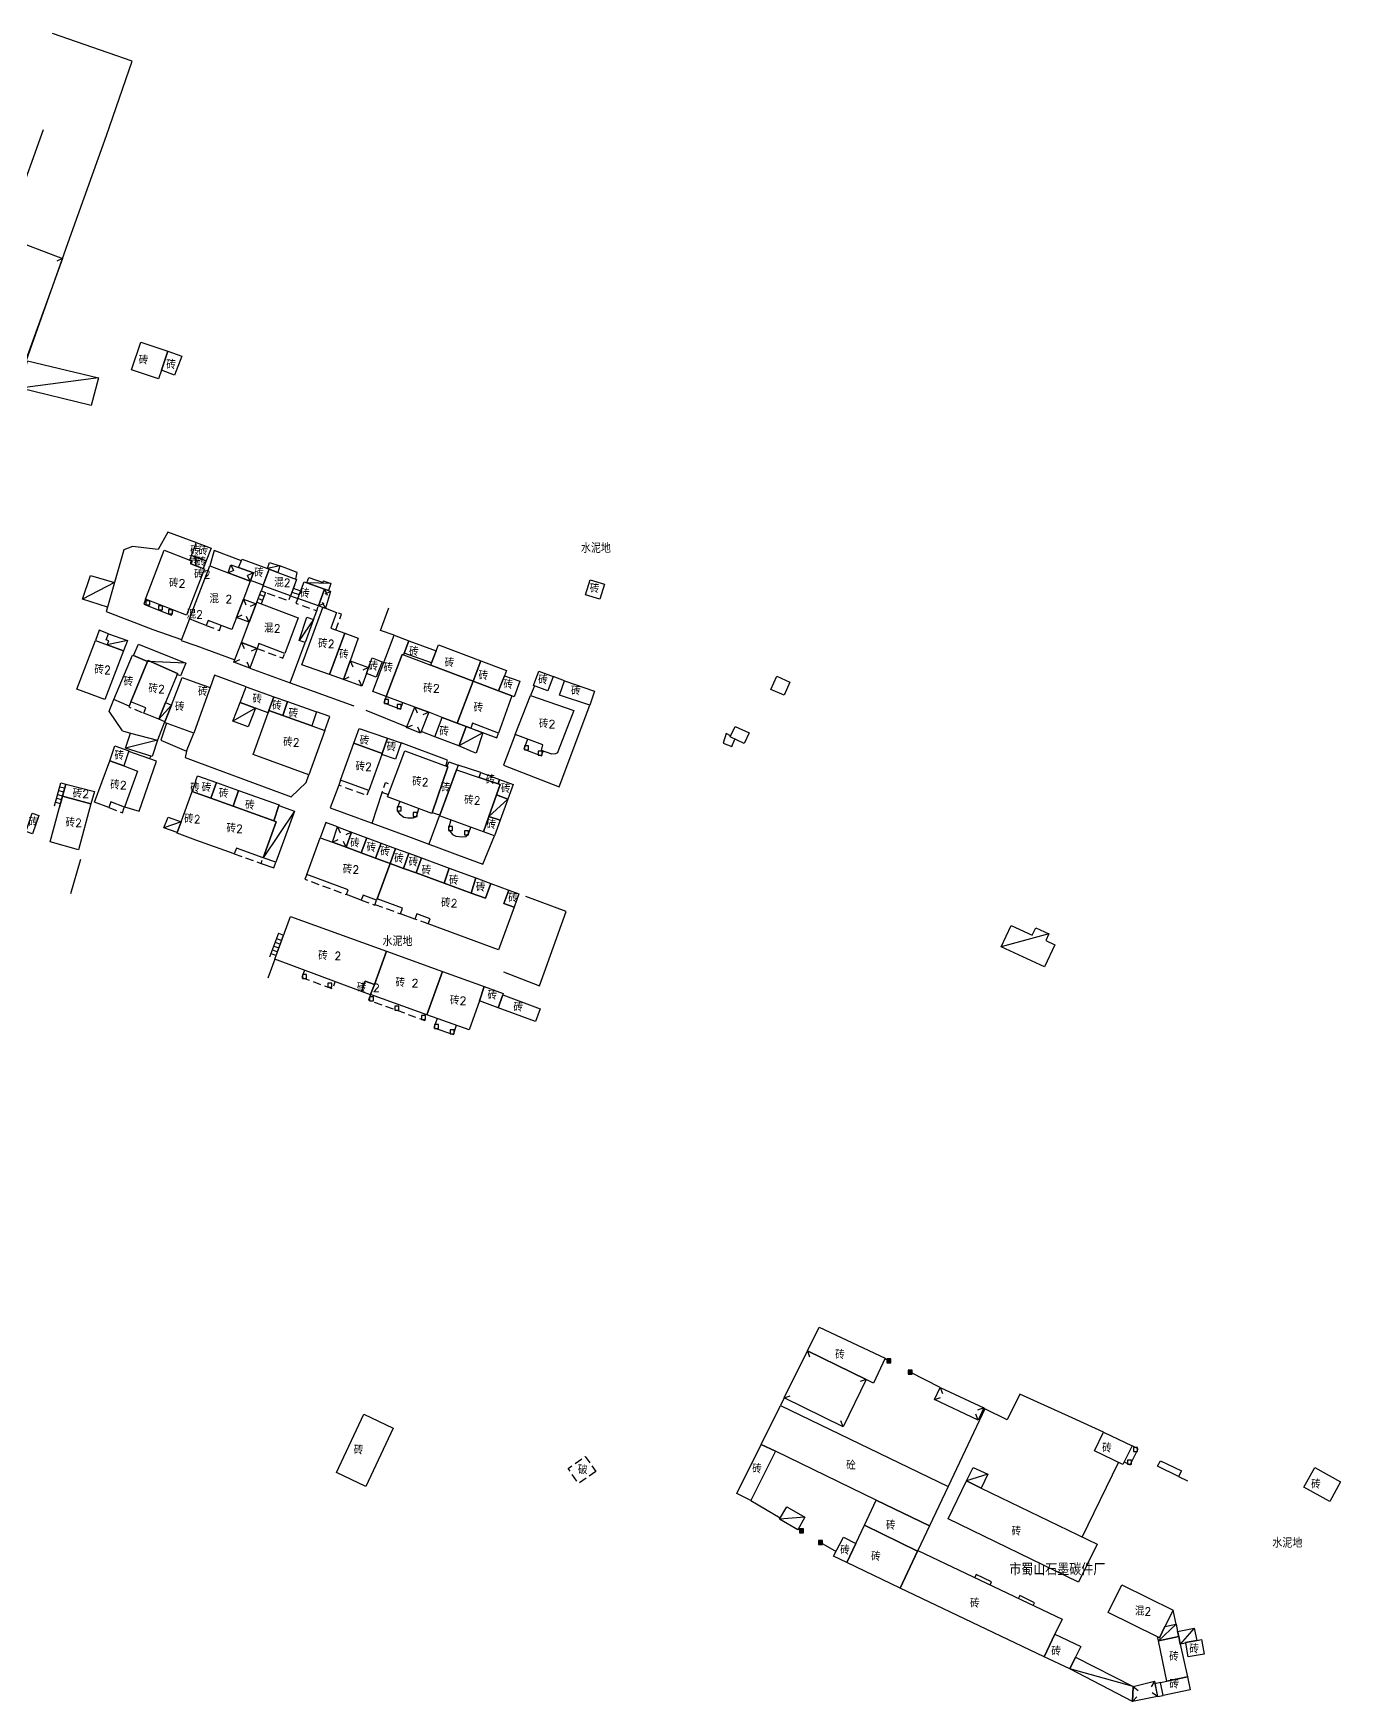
# Model space of a CAD drawing. Header units: millimetres. Extents: x 198 to 1143, y 0 to 936.
# Drawn here: x 668.9 to 995.6, y 467.3 to 884.2 of the extents above; entities that cross this region are included whole.
import ezdxf

# ---------------------------------------------------------------- set-up
doc = ezdxf.new("R2010")
doc.units = ezdxf.units.MM
doc.linetypes.add('X5', pattern=[3, 2, -1])
doc.layers.add('OldHouse', color=17, linetype='Continuous')
doc.layers.add('Text', color=252, linetype='Continuous')
doc.styles.add('HZ', font='rs.shx', dxfattribs={"width": 0.8, "bigfont": 'hztxt.shx'})
doc.linetypes.add('443', pattern='A,9.4,[169,AAA.SHX,S=1,R=0,X=0,Y=0.15],0.6', length=10)

# ---------------------------------------------------------------- blocks, each defined once
blk = doc.blocks.new('gc291')
blk.add_lwpolyline([(-0.5, -0.5), (0.5, -0.5), (0.5, 0.5), (-0.5, 0.5), (-0.5, -0.5)])
blk = doc.blocks.new('*U1')
at = {"linetype": 'Continuous'}
for points in [[(0, 0), (0.5, 0.5), (-0.5, 0.5)], [(0, 0), (-0.5, 0.5), (-0.5, -0.5)], [(0, 0), (-0.5, -0.5), (0.5, -0.5)], [(0, 0), (0.5, -0.5), (0.5, 0.5)]]:
    blk.add_solid(points, dxfattribs=at)
blk = doc.blocks.new('gc002')
blk.add_lwpolyline([(-0.5, -0.5), (0.5, -0.5), (0.5, 0.5), (-0.5, 0.5), (-0.5, -0.5)])
at = {"linetype": 'Continuous'}
blk.add_blockref('*U1', (0, 0), dxfattribs=at)

msp = doc.modelspace()

# ---------------------------------------------------------------- linework, layer by layer
at = {"layer": 'OldHouse', "linetype": '443', "flags": 128}
for points in [[(544.9, 841.02), (559.97, 835.19), (581.87, 826.62), (612.15, 814.62), (664.08, 794.42), (667.18, 802.54), (677.96, 833.12), (687.11, 858.67), (693.6, 877.26), (673.69, 884.22)], [(671.3, 860.08), (664.4, 840.81)], [(709.47, 757), (702.52, 759.53), (700.04, 755.22), (693.66, 755.99), (691.46, 755.16), (689.14, 747.01)], [(709.6, 756.97), (709.47, 757)], [(709.6, 756.97), (709.47, 757)], [(720.87, 752.41), (714.1, 754.98), (712.94, 751.13)], [(734.47, 747.81), (734.84, 749.45), (730.5, 751.11)], [(687.37, 740.82), (687.06, 739.72)], [(687.06, 739.72), (698.7, 735.21)], [(738.89, 737.73), (739.69, 739.91)], [(759.08, 733.78), (755.67, 734.98), (757.7, 740.65)], [(687.63, 734.15), (685.32, 735.03), (684.4, 732.48)], [(698.7, 735.21), (705.89, 732.71)], [(707.9, 737.85), (705.8, 732.5), (709.47, 731.2)], [(709.47, 731.2), (719.24, 727.66)], [(709.47, 731.2), (719.24, 727.66)], [(733.1, 721.88), (736.79, 731.97)], [(722.95, 725.57), (733.1, 721.88)], [(722.06, 720.88), (714.18, 723.8), (713.07, 720.7)], [(733.1, 721.88), (748.95, 716.16)], [(801.61, 722.36), (798.8, 723.46)], [(691.16, 709.89), (687.78, 714.79), (688.97, 717.72)], [(794.12, 721.18), (793.15, 718.69)], [(741.72, 709.99), (742.98, 713.48), (739.68, 714.65)], [(751.94, 715.04), (762.24, 710.89)], [(789.33, 708.95), (786.35, 701.32), (800.28, 695.87), (807.94, 716.31)], [(691.16, 709.89), (693.18, 709.34)], [(699.96, 707.65), (701.66, 711.98)], [(702.17, 711.79), (700.71, 707.58), (707.16, 704.79)], [(707.16, 704.79), (708.96, 709.34)], [(769.18, 708.41), (765.81, 709.74)], [(843.14, 708.62), (842.01, 709.19), (841.3, 706.79), (843.44, 706.01), (844.18, 707.83)], [(691.65, 690.9), (695.33, 689.84), (699.68, 702.31), (692.7, 704.74)], [(707.16, 704.79), (706.85, 703.23), (709.47, 702.24)], [(771.95, 701.09), (772.36, 702.54), (760.82, 706.88)], [(697.93, 702.92), (698.24, 703.56)], [(709.47, 702.24), (733.31, 693.36), (737.03, 696.98), (737.73, 698.92)], [(709.47, 702.24), (733.31, 693.36), (737.03, 696.98), (737.73, 698.92)], [(780.74, 699.46), (775.06, 701.29)], [(745.19, 696.35), (743.06, 690.63), (757.65, 685.35)], [(753.56, 686.83), (756.03, 694.49)], [(767.79, 681.67), (770.4, 688.67)], [(744.88, 685.88), (741.96, 686.96), (740.56, 683.17)], [(757.65, 685.35), (762.6, 683.49), (774.87, 678.94), (781.23, 676.53), (784.13, 683.66)], [(678.27, 669.26), (680.67, 677.56), (680.75, 677.83)], [(786.4, 649.7), (795.41, 646.13), (802.09, 664.76), (791.97, 668.52)], [(729.23, 652.81), (727.51, 648.11)], [(882.71, 552.47), (881.74, 552.95)], [(895.53, 545.76), (888.06, 549.61)], [(856.54, 543.15), (855.63, 541.3)], [(936.36, 534.59), (928.52, 538.18), (915.47, 544.08), (912.29, 537.7), (906.73, 540.43), (897.55, 521.01)], [(931, 508.39), (940.12, 527.04)], [(955.07, 523.54), (957.33, 522.4)], [(848.24, 517.52), (855.57, 513.2)], [(860.04, 510.41), (860.91, 509.97)], [(865.58, 507), (869.51, 504.79)], [(954.49, 486.6), (953.75, 490.11)]]:
    msp.add_lwpolyline(points, dxfattribs=at)
at = {"layer": 'OldHouse', "linetype": 'Continuous', "flags": 128}
for points in [[(562.77, 855.94), (656.59, 819.36), (661.75, 833.47), (676.17, 827.96), (664.19, 794.81), (556.03, 836.95), (562.77, 855.94)], [(676.17, 827.96), (674.72, 827.29)], [(720.16, 750.7), (723.86, 749.37), (723.14, 747.49), (723.06, 747.27), (717.53, 749.38), (718.25, 751.38), (720.16, 750.7)], [(718.25, 751.38), (718.93, 749.94)], [(717.53, 749.38), (718.98, 750.04)], [(723.06, 747.27), (722.4, 748.73)], [(723.86, 749.37), (722.41, 748.71)], [(724.54, 741.61), (722.8, 737.02), (719.61, 738.24), (721.36, 742.83), (724.54, 741.61)], [(721.36, 742.83), (722.02, 741.36)], [(724.73, 742.09), (725.79, 744.88)], [(725.08, 743.01), (726.2, 742.59)], [(725.43, 743.95), (726.56, 743.53)], [(725.79, 744.88), (726.92, 744.48)], [(726.92, 744.48), (725.85, 741.66)], [(734.12, 746.25), (733.16, 743.66)], [(733.16, 743.66), (734.94, 743.01)], [(733.51, 744.59), (735.31, 743.94)], [(733.85, 745.53), (735.67, 744.87)], [(734.94, 743.01), (735.95, 745.58)], [(742.62, 744.94), (743.17, 744.74), (741.86, 740.52), (741.23, 740.75), (740.14, 741.14), (741.65, 745.29), (742.62, 744.94)], [(741.65, 745.29), (742.33, 743.84)], [(743.17, 744.74), (741.74, 744.03)], [(719.61, 738.24), (721.07, 738.89)], [(722.8, 737.02), (722.14, 738.48)], [(724.54, 741.61), (723.08, 740.95)], [(740.14, 741.14), (741.59, 741.82)], [(741.86, 740.52), (741.15, 741.95)], [(724.77, 730.49), (722.95, 725.57), (719, 727.03), (720.88, 731.97), (724.77, 730.49)], [(720.88, 731.97), (721.53, 730.51)], [(724.77, 730.49), (723.31, 729.83)], [(719, 727.03), (720.46, 727.69)], [(722.95, 725.57), (722.28, 727.03)], [(752.68, 725.74), (752.12, 724.21), (750.98, 721.09), (746.38, 722.71), (748.04, 727.38), (752.68, 725.74)], [(748.04, 727.38), (748.73, 725.93)], [(752.68, 725.74), (751.23, 725.06)], [(746.38, 722.71), (747.82, 723.4)], [(750.98, 721.09), (750.3, 722.53)], [(767.68, 714.52), (765.64, 709.32), (762.16, 710.69), (764.18, 715.83), (767.68, 714.52)], [(764.18, 715.83), (764.83, 714.37)], [(767.68, 714.52), (766.22, 713.87)], [(762.16, 710.69), (763.63, 711.33)], [(765.64, 709.32), (765, 710.79)], [(674.13, 691.17), (675.7, 696.91)], [(676.96, 696.59), (675.4, 690.83)], [(675.7, 696.91), (676.96, 696.59)], [(674.65, 693.05), (675.91, 692.71)], [(674.91, 694.02), (676.17, 693.68)], [(675.17, 694.98), (676.44, 694.65)], [(675.43, 695.94), (676.7, 695.62)], [(674.38, 692.09), (675.65, 691.75)], [(748.4, 684.58), (747.04, 680.79), (743.61, 682.05), (744.88, 685.88), (748.4, 684.58)], [(744.88, 685.88), (745.57, 684.44)], [(748.4, 684.58), (746.95, 683.91)], [(743.61, 682.05), (745.05, 682.75)], [(747.04, 680.79), (746.36, 682.24)], [(730.13, 659.32), (727.93, 653.29)], [(729.23, 652.81), (731.43, 658.85)], [(730.13, 659.32), (731.43, 658.85)], [(728.62, 655.17), (729.92, 654.69)], [(728.96, 656.11), (730.26, 655.63)], [(729.3, 657.05), (730.6, 656.57)], [(729.65, 657.99), (730.95, 657.51)], [(728.28, 654.23), (729.57, 653.75)], [(877.02, 547.75), (871.26, 535.95), (856.54, 543.15), (862.35, 554.92), (877.02, 547.75)], [(862.35, 554.92), (862.86, 553.4)], [(877.02, 547.75), (875.51, 547.23)], [(856.54, 543.15), (858.05, 543.66)], [(906.41, 540.66), (904.99, 537.63), (894.11, 542.73), (895.53, 545.76), (906.41, 540.66)], [(894.11, 542.73), (895.61, 543.27)], [(895.53, 545.76), (896.08, 544.26)], [(904.99, 537.63), (904.44, 539.13)], [(906.41, 540.66), (904.9, 540.12)], [(871.26, 535.95), (870.74, 537.47)], [(950.59, 527.47), (955.87, 524.96), (955.07, 523.54), (949.86, 526.12), (950.59, 527.47)], [(943.63, 467.25), (943.78, 471.06), (949.11, 472.33), (949.88, 468.53), (943.63, 467.25)], [(949.11, 472.33), (948.25, 470.98)], [(943.63, 467.25), (944.67, 468.47)], [(943.78, 471.06), (945.02, 470.05)], [(949.88, 468.53), (948.55, 469.42)]]:
    msp.add_lwpolyline(points, dxfattribs=at)
for points in [[(702.52, 804.78), (700.9, 800.05), (700.16, 797.89), (693.4, 800.16), (695.76, 807.05)], [(700.9, 800.05), (702.52, 804.78), (705.99, 803.51), (704.13, 798.8)], [(685.13, 798.14), (683.33, 791.21), (665.57, 795.54), (667.37, 802.39)], [(708, 752.57), (708.54, 752.36), (708.26, 751.64), (709.47, 751.17), (711.35, 750.45), (711.61, 750.35), (709.47, 744.81), (707.16, 738.82), (696.87, 742.79), (701.59, 755.03)], [(712.07, 752.35), (709.47, 753.32), (708.43, 753.71), (709.47, 756.63), (709.6, 756.97), (713.28, 755.56)], [(717.53, 749.38), (723.06, 747.27), (721.36, 742.83), (719.61, 738.24), (718.47, 735.24), (712.57, 737.49), (712.1, 736.24), (709.47, 737.25), (707.86, 737.86), (709.47, 742.07), (712.94, 751.13)], [(709.47, 753.32), (709.47, 751.17), (708.26, 751.64), (708.54, 752.36), (708, 752.57), (708.43, 753.71)], [(712.07, 752.35), (711.35, 750.45), (709.47, 751.17), (709.47, 753.32)], [(727.4, 750.44), (727.84, 750.28), (726.34, 746.33), (723.14, 747.49), (723.86, 749.37), (720.16, 750.7), (721.04, 752.81)], [(729.94, 749.5), (727.84, 750.28), (727.4, 750.44), (727.93, 751.99), (730.5, 751.11)], [(689.14, 747.01), (687.37, 740.82), (681.18, 742.81), (683.18, 748.71)], [(729.94, 749.5), (734.68, 747.74), (733.16, 743.66), (726.27, 746.14), (726.34, 746.33), (727.84, 750.28)], [(737.25, 746.91), (741.65, 745.29), (740.14, 741.14), (734.94, 743.01), (736.58, 747.15)], [(742.62, 744.94), (741.65, 745.29), (737.25, 746.91), (737.74, 748.25), (741.29, 746.97), (741.43, 747.37), (743.26, 746.71)], [(811.66, 746.53), (810.5, 742.77), (806.91, 743.89), (808.07, 747.64)], [(724.77, 730.49), (720.88, 731.97), (722.8, 737.02), (724.54, 741.61), (724.73, 742.09), (735.09, 738.16), (731.7, 729.24), (725.22, 731.71)], [(738.89, 737.73), (736.79, 731.97), (735.27, 732.49), (737.26, 738.31)], [(741.86, 740.52), (744.68, 739.51), (743.22, 735.55), (746.69, 734.28), (742.91, 723.94), (735.98, 726.39), (741.23, 740.75)], [(691.37, 729.86), (687.31, 731.39), (687.7, 732.36), (687.08, 732.65), (687.63, 734.15), (692.42, 732.48)], [(748.04, 727.38), (746.38, 722.71), (742.91, 723.94), (746.69, 734.28), (750.06, 733.05)], [(687.31, 731.39), (691.37, 729.86), (686.74, 717.72), (679.76, 720.33), (684.4, 732.48)], [(704.82, 723.99), (704.93, 724.26), (697.53, 727.45), (697.44, 727.24), (693.92, 728.73), (695.11, 731.56), (706.99, 726.82), (705.64, 723.63)], [(762.75, 732.41), (761.56, 729.29), (761.4, 728.86), (761.03, 729), (757.08, 718.5), (753.76, 719.74), (759.08, 733.78)], [(769.54, 729.88), (768.42, 726.89), (761.56, 729.29), (762.75, 732.41)], [(780.69, 727.39), (778.77, 722.28), (768.19, 726.29), (768.42, 726.89), (769.54, 729.88), (770.1, 731.36)], [(693.92, 728.73), (697.44, 727.24), (693.25, 717.18), (692.79, 716.08), (688.97, 717.72), (693.67, 728.84)], [(704.82, 723.99), (701.93, 716.94), (700.22, 712.77), (696.47, 714.33), (697.01, 715.62), (693.25, 717.18), (697.44, 727.24), (697.53, 727.45), (704.93, 724.26)], [(752.12, 724.21), (752.68, 725.74), (753.55, 728.13), (756.07, 727.18), (754.58, 723.27)], [(761.4, 728.86), (768.19, 726.29), (778.77, 722.28), (774.84, 711.83), (771.06, 713.25), (767.68, 714.52), (764.18, 715.83), (757.08, 718.5), (761.03, 729)], [(786.6, 723.64), (785.11, 719.88), (778.77, 722.28), (780.69, 727.39), (787.13, 724.97)], [(701.73, 712.15), (703.38, 716.35), (706.08, 723.23), (709.47, 722), (713.07, 720.7), (709.47, 710.74), (708.96, 709.33), (701.66, 711.98)], [(785.11, 719.88), (788.43, 718.62), (785.15, 709.34), (778.67, 711.78), (778.21, 710.56), (777.05, 711), (774.84, 711.83), (778.77, 722.28)], [(788.43, 718.62), (785.11, 719.88), (786.6, 723.64), (790.44, 722.31), (789.07, 718.38)], [(798.8, 723.46), (797.47, 719.92), (793.91, 721.26), (795.25, 724.79)], [(809.13, 719.83), (807.94, 716.31), (800.42, 718.84), (801.61, 722.36)], [(857.98, 722.09), (856.51, 718.78), (853.23, 720.24), (854.69, 723.54)], [(728.99, 718.43), (727.76, 715.01), (727.53, 714.37), (724.36, 715.57), (720.55, 717.01), (722.06, 720.88)], [(732.4, 717.22), (731.23, 713.76), (727.76, 715.01), (728.99, 718.43)], [(738.49, 711.15), (731.23, 713.76), (732.4, 717.22), (739.68, 714.65)], [(799.38, 704.12), (798.5, 704.06), (795.86, 704.95), (796.23, 706.36), (789.33, 708.95), (793.15, 718.69), (803.93, 714.96), (800.07, 704.92), (799.87, 704.41)], [(703.38, 716.35), (701.73, 712.15), (700.22, 712.77), (701.93, 716.94)], [(724.36, 715.57), (722.58, 710.9), (718.75, 712.35), (720.55, 717.01)], [(731.23, 713.76), (738.49, 711.15), (741.72, 709.99), (737.73, 698.92), (723.78, 703.95), (727.53, 714.37), (727.76, 715.01)], [(774.84, 711.83), (777.05, 711), (775.35, 706.47), (775.22, 706.14), (769.18, 708.41), (771.06, 713.25)], [(699.94, 707.58), (698.53, 703.47), (691.87, 705.53), (693.18, 709.34)], [(757.43, 708.04), (756.06, 704.26), (748.99, 706.82), (750.32, 710.48)], [(778.21, 710.56), (781.25, 709.42), (779.56, 704.31), (778.63, 704.68), (775.22, 706.14), (775.35, 706.47), (777.05, 711)], [(847.78, 709.36), (846.54, 706.72), (843.02, 708.38), (844.27, 711.02)], [(691.49, 701.11), (687.99, 702.42), (689.27, 706.18), (692.74, 704.86)], [(756.06, 704.26), (755.96, 703.98), (752.71, 695), (745.64, 697.57), (748.99, 706.82)], [(755.96, 703.98), (756.06, 704.26), (757.43, 708.04), (760.82, 706.88), (759.42, 702.79)], [(772.31, 700.95), (772.46, 700.89), (768.54, 689.44), (768.47, 689.24), (757.42, 693.43), (761.69, 704.93)], [(691.49, 701.11), (694.92, 699.83), (691.63, 690.84), (688.26, 692.11), (687.75, 690.7), (684.19, 692.03), (687.99, 702.42)], [(774.63, 700.13), (770.45, 688.79), (768.54, 689.44), (772.46, 700.89), (772.31, 700.95), (772.73, 702.13), (775.06, 701.29)], [(683.27, 691.61), (676.14, 693.57), (676.96, 696.59), (684.13, 694.77)], [(714.65, 696.97), (713.23, 693.07), (709.47, 694.42), (708.56, 694.75), (709.47, 697.28), (709.47, 697.45), (709.91, 698.65)], [(720.14, 695.02), (718.78, 691.07), (713.23, 693.07), (714.65, 696.97)], [(780.29, 698.22), (785.02, 696.62), (785.53, 696.45), (784.61, 693.86), (782.71, 688.5), (781.35, 684.67), (770.4, 688.67), (770.45, 688.79), (774.63, 700.13)], [(785.42, 697.73), (785.02, 696.62), (780.29, 698.22), (780.74, 699.46)], [(787.44, 692.84), (784.61, 693.86), (785.53, 696.45), (785.02, 696.62), (785.42, 697.73), (788.76, 696.49)], [(683.27, 691.61), (680.16, 680.18), (673.03, 682.14), (676.14, 693.57)], [(713.23, 693.07), (718.78, 691.07), (728.94, 687.4), (729.55, 687.18), (726.31, 678.17), (719.61, 680.58), (719.09, 679.13), (709.47, 682.6), (704.78, 684.29), (704.85, 684.46), (705.8, 687.11), (708.56, 694.75), (709.47, 694.42)], [(730.25, 691.2), (728.94, 687.4), (718.78, 691.07), (720.14, 695.02), (730.32, 691.4)], [(787.44, 692.84), (785.54, 687.56), (785.52, 687.56), (782.71, 688.5), (784.61, 693.86)], [(667.02, 684.76), (667.29, 685.53), (668.59, 689.3), (670.23, 688.72), (668.69, 684.14)], [(705.8, 687.11), (704.85, 684.46), (701.49, 685.62), (702.57, 688.3)], [(726.31, 678.17), (729.55, 687.18), (728.94, 687.4), (730.25, 691.2), (734.12, 689.79), (729.48, 677.03)], [(785.52, 687.56), (784.13, 683.66), (781.35, 684.67), (782.71, 688.5)], [(752.21, 683.18), (750.78, 679.42), (747.04, 680.79), (748.4, 684.58)], [(743.61, 682.05), (747.04, 680.79), (750.78, 679.42), (754.35, 678.11), (758.04, 676.76), (754.78, 667.93), (754.65, 667.58), (751.28, 668.82), (750.83, 667.6), (747.13, 668.97), (747.58, 670.19), (737.19, 674.02), (740.56, 683.17)], [(755.79, 681.86), (754.35, 678.11), (750.78, 679.42), (752.21, 683.18)], [(759.42, 680.52), (758.04, 676.76), (754.35, 678.11), (755.79, 681.86)], [(762.71, 679.31), (761.42, 675.52), (758.04, 676.76), (759.42, 680.52)], [(761.42, 675.52), (764.57, 674.37), (771.55, 671.81), (778.27, 669.35), (781.85, 668.04), (783.22, 671.75), (787.73, 670.09), (786.49, 666.71), (789.01, 665.79), (785.11, 655.17), (767.58, 661.62), (768.06, 662.93), (764.68, 664.18), (764.2, 662.86), (760.64, 664.17), (761.15, 665.58), (754.78, 667.93), (758.04, 676.76)], [(765.92, 678.13), (764.57, 674.37), (761.42, 675.52), (762.71, 679.31)], [(772.78, 675.6), (771.55, 671.81), (764.57, 674.37), (765.92, 678.13)], [(779.5, 673.12), (778.27, 669.35), (771.55, 671.81), (772.78, 675.6)], [(783.22, 671.75), (781.85, 668.04), (778.27, 669.35), (779.5, 673.12)], [(789.01, 665.79), (786.49, 666.71), (787.73, 670.09), (790.25, 669.16)], [(757.13, 654.83), (754.1, 646.53), (751.82, 647.36), (750.87, 644.75), (729.23, 652.81), (733.14, 663.52)], [(913.3, 661.23), (918.53, 658.79), (919.41, 660.68), (922.72, 659.14), (921.95, 657.49), (924.2, 656.44), (921.6, 650.88), (910.81, 655.91)], [(771.15, 649.74), (767.25, 638.94), (753.17, 643.99), (754.1, 646.53), (757.13, 654.83)], [(754.1, 646.53), (753.17, 643.99), (753.14, 643.89), (750.86, 644.72), (750.87, 644.75), (751.82, 647.36)], [(781.59, 645.96), (780.36, 642.42), (777.82, 635.16), (767.25, 638.94), (771.15, 649.74)], [(786.19, 643.92), (785.01, 640.69), (780.36, 642.42), (781.59, 645.96), (786.31, 644.25)], [(785.01, 640.69), (786.19, 643.92), (795.56, 640.41), (794.36, 637.22)], [(877.02, 547.75), (862.35, 554.92), (865.28, 560.86), (881.81, 553.09), (878.87, 546.84)], [(758.84, 535.6), (751.99, 521.04), (744.6, 524.51), (751.44, 539.08)], [(892.88, 511.18), (879.56, 517.63), (854.35, 529.84), (850.82, 531.55), (855.63, 541.3), (897.55, 521.01)], [(943.49, 531.19), (941.22, 526.52), (934.08, 529.91), (936.36, 534.59)], [(854.35, 529.84), (848.24, 517.52), (844.74, 519.25), (850.82, 531.55)], [(905.79, 520.64), (902.15, 522.41), (903.79, 525.77), (907.41, 524.08)], [(995.63, 522.16), (992.91, 517.24), (986.42, 520.84), (989.15, 525.75)], [(905.79, 520.64), (934.74, 506.57), (930.14, 497.1), (897.55, 512.93), (902.15, 522.41)], [(892.88, 511.18), (889.97, 505.05), (889.88, 504.86), (876.59, 511.35), (879.56, 517.63)], [(861.74, 513.33), (859.93, 510.22), (855.38, 512.87), (857.17, 515.97)], [(889.88, 504.86), (885.51, 495.64), (872.17, 502), (874.44, 506.79), (876.59, 511.35)], [(874.44, 506.79), (872.17, 502), (868.89, 503.57), (871.34, 508.37)], [(924.22, 484.15), (921.52, 478.48), (885.51, 495.64), (889.88, 504.86), (889.97, 505.05), (926, 487.89)], [(951.71, 485.99), (950.33, 483.19), (949.86, 483.43), (937.5, 489.55), (940.93, 496.47), (953.75, 490.11)], [(929.36, 478.36), (927.95, 475.41), (921.52, 478.48), (924.22, 484.15), (930.66, 481.07)], [(954.88, 484.77), (955.15, 483.55), (950.07, 482.46), (949.86, 483.43), (950.33, 483.19), (951.71, 485.99), (954.49, 486.6)], [(959.66, 482.51), (956.89, 481.99), (956.91, 481.88), (955.56, 481.63), (955.15, 483.55), (954.88, 484.77), (959.05, 485.59)], [(955.56, 481.63), (957.34, 473.41), (952.23, 472.36), (950.07, 482.46), (955.15, 483.55)], [(956.91, 481.88), (956.89, 481.99), (959.66, 482.51), (960.89, 482.74), (961.55, 479.15), (957.56, 478.41)], [(943.78, 471.06), (943.63, 467.25), (927.95, 475.41), (929.36, 478.36)], [(952.23, 472.36), (957.34, 473.41), (958.03, 470.21), (951.26, 468.82), (950.6, 472.02)]]:
    msp.add_lwpolyline(points, close=True, dxfattribs=at)
at = {"layer": 'OldHouse'}
for points in [[(685.13, 798.14), (665.57, 795.54)], [(730.5, 751.11), (727.4, 750.44)], [(689.14, 747.01), (681.18, 742.81)], [(743.26, 746.71), (737.25, 746.91)], [(696.87, 742.79), (696.46, 741.57), (703.39, 738.84), (703.85, 740.11)], [(738.89, 737.73), (735.27, 732.49)], [(692.42, 732.48), (687.31, 731.39)], [(706.99, 726.82), (697.44, 727.24)], [(757.08, 718.5), (756.48, 716.9), (760.62, 715.34), (761.22, 716.94)], [(703.38, 716.35), (700.22, 712.77)], [(724.36, 715.57), (718.75, 712.35)], [(781.25, 709.42), (775.22, 706.14)], [(778.21, 710.56), (784.72, 708.12), (785.15, 709.34)], [(699.94, 707.58), (691.87, 705.53)], [(792.41, 707.79), (791.47, 705.33), (795.88, 703.64), (796.32, 704.8)], [(760.45, 692.29), (759.83, 690.48), (759.84, 689.89), (760.39, 689.13), (761.48, 688.3), (762.45, 688.11), (763.77, 688.15), (764.3, 688.28), (764.73, 688.7), (765.23, 690.47)], [(787.44, 692.84), (782.71, 688.5)], [(734.12, 689.79), (726.3, 678.17)], [(705.8, 687.11), (701.49, 685.62)], [(773.22, 687.64), (772.62, 685.47), (772.72, 685.12), (773.62, 683.96), (774.5, 683.58), (776.11, 683.41), (777.08, 683.52), (777.61, 684.18), (778.23, 685.81)], [(725.8, 676.76), (728.96, 675.62), (729.48, 677.03)], [(922.72, 659.14), (910.81, 655.91)], [(769.82, 638.02), (769, 635.69), (773.85, 633.99), (774.65, 636.29)], [(941.52, 527.15), (943.06, 526.42), (945.02, 530.46), (943.49, 531.19)], [(907.41, 524.08), (902.15, 522.41)], [(861.74, 513.33), (855.38, 512.87)], [(908.03, 496.45), (908.39, 497.18), (904.51, 499.04), (904.16, 498.29)], [(918.8, 491.32), (919.12, 491.97), (915.44, 493.8), (915.09, 493.09)], [(954.49, 486.6), (950.07, 482.46)], [(959.05, 485.59), (955.56, 481.63)], [(943.78, 471.06), (927.95, 475.41)], [(950.6, 472.02), (949.23, 471.74), (949.88, 468.53), (951.26, 468.82)]]:
    msp.add_lwpolyline(points, dxfattribs=at)
at = {"layer": 'OldHouse', "linetype": 'X5', "flags": 128}
for points in [[(726.27, 746.14), (725.79, 744.88), (732.69, 742.41), (733.16, 743.66)], [(734.94, 743.01), (734.45, 741.78), (739.69, 739.91), (740.14, 741.14)], [(744.44, 735.1), (745.9, 739.07), (744.68, 739.51)], [(712.1, 736.24), (715.37, 734.99), (715.85, 736.24)], [(724.77, 730.49), (731.24, 728.03), (731.7, 729.24)], [(693.25, 717.18), (692.71, 715.88), (696.47, 714.33), (697.01, 715.62)], [(745.64, 697.57), (745.19, 696.35), (752.27, 693.78), (752.71, 695)], [(757.61, 693.94), (756.03, 694.49), (756.91, 696.99), (758.53, 696.42)], [(687.75, 690.7), (691.12, 689.43), (691.63, 690.84)], [(719.09, 679.13), (725.8, 676.76), (726.3, 678.17)], [(737.19, 674.02), (736.74, 672.8), (747.13, 668.97)], [(750.83, 667.6), (754.2, 666.36), (754.65, 667.58)], [(754.26, 666.52), (760.64, 664.17)], [(767.58, 661.62), (764.2, 662.86)], [(736.65, 650.11), (735.97, 648.24)], [(735.97, 648.24), (743.67, 645.43), (744.3, 647.15)], [(753.17, 643.99), (752.66, 642.58), (766.74, 637.53), (767.25, 638.94)]]:
    msp.add_lwpolyline(points, dxfattribs=at)
msp.add_lwpolyline([(809.46, 524.8), (805.17, 521.76), (802.53, 525.49), (806.83, 528.53)], close=True, dxfattribs=at)

# ---------------------------------------------------------------- block references
at = {"layer": 'OldHouse'}
for name, p in [('gc291', (697.51, 741.85)), ('gc291', (700.61, 740.63)), ('gc291', (703.15, 739.64)), ('gc291', (757.12, 717.19)), ('gc291', (760.32, 715.99)), ('gc291', (792.11, 705.62)), ('gc291', (795.59, 704.29)), ('gc291', (760.33, 690.4)), ('gc291', (764.28, 688.96)), ('gc291', (773.14, 685.48)), ('gc291', (777.17, 684.43)), ('gc291', (736.67, 648.52)), ('gc291', (743.01, 646.33)), ('gc291', (753.37, 642.88)), ('gc291', (759.7, 640.59)), ('gc291', (766.35, 638.27)), ('gc291', (769.64, 635.99)), ('gc291', (773.54, 634.63)), ('gc002', (882.71, 552.47)), ('gc002', (888.06, 549.61)), ('gc291', (944.35, 530.23)), ('gc291', (942.82, 527.08)), ('gc002', (860.91, 509.97)), ('gc002', (865.58, 507))]:
    msp.add_blockref(name, p, dxfattribs=at)

# ---------------------------------------------------------------- texts
at = {"layer": 'Text', "style": 'HZ'}
for s, height, p in [('砖', 2, (695.19, 801.47)), ('砖', 2, (702.11, 800.34)), ('砖', 2, (708.06, 753.87)), ('砖', 2, (710.1, 753.8)), ('水泥地', 2.5, (805.73, 754.36)), ('砖', 2, (707.75, 751.48)), ('砖', 2, (709.67, 751.02)), ('砖2', 2, (702.77, 745.74)), ('砖2', 2, (709.02, 747.97)), ('砖', 2, (724.03, 748.33)), ('混2', 2, (729.05, 745.92)), ('砖', 2, (807.95, 744.35)), ('混', 2, (712.87, 741.84)), ('2', 2, (716.85, 741.84)), ('砖', 2, (735.55, 743.15)), ('混2', 2, (707.14, 737.96)), ('混2', 2, (726.53, 734.47)), ('砖2', 2, (740.03, 730.6)), ('砖', 2, (745.33, 727.92)), ('砖', 2, (762.78, 728.63)), ('砖2', 2, (684.12, 724.1)), ('砖', 2, (752.64, 724.97)), ('砖', 2, (756.4, 724.61)), ('砖', 2, (771.68, 725.83)), ('砖', 2, (691.44, 721.11)), ('砖2', 2, (697.63, 719.34)), ('砖2', 2, (766.33, 719.46)), ('砖', 2, (780.16, 722.64)), ('砖', 2, (786.37, 720.41)), ('砖', 2, (795.04, 721.57)), ('砖', 2, (710.02, 718.62)), ('砖', 2, (723.66, 716.76)), ('砖', 2, (728.56, 715.09)), ('砖', 2, (803.26, 718.82)), ('砖', 2, (704.26, 714.82)), ('砖', 2, (732.69, 713.19)), ('砖', 2, (778.91, 714.63)), ('砖', 2, (770.36, 708.69)), ('砖2', 2, (795.24, 710.58)), ('砖', 2, (689.15, 702.61)), ('砖2', 2, (731.3, 705.97)), ('砖', 2, (750.45, 706.39)), ('砖', 2, (757.18, 704.77)), ('砖2', 2, (749.4, 699.91)), ('砖2', 2, (688.09, 695.29)), ('砖', 2, (708.08, 694.53)), ('砖', 2, (710.94, 694.66)), ('砖2', 2, (763.56, 696.1)), ('砖', 2, (770.7, 694.61)), ('砖', 2, (781.91, 696.62)), ('砖', 2, (785.73, 694.39)), ('砖2', 2, (678.7, 693.13)), ('砖', 2, (715.27, 693.18)), ('砖', 2, (721.79, 690.22)), ('砖2', 2, (776.54, 691.46)), ('砖', 2, (667.62, 686.01)), ('砖2', 2, (676.92, 685.88)), ('砖2', 2, (706.54, 686.79)), ('砖2', 2, (717.15, 684.44)), ('砖', 2, (782.12, 685.41)), ('砖', 2, (748.07, 680.76)), ('砖', 2, (752.14, 679.67)), ('砖', 2, (755.59, 678.64)), ('砖2', 2, (746.2, 674.2)), ('砖', 2, (759.05, 676.9)), ('砖', 2, (762.66, 676)), ('砖', 2, (765.93, 673.97)), ('砖', 2, (772.76, 671.47)), ('砖', 2, (779.46, 669.75)), ('砖2', 2, (770.77, 665.8)), ('砖', 2, (787.57, 667.03)), ('水泥地', 2.5, (756.14, 656.07)), ('砖', 2, (740.08, 652.62)), ('2', 2, (744.1, 652.62)), ('砖', 2, (749.71, 644.63)), ('2', 2, (753.73, 644.63)), ('砖', 2, (759.4, 645.86)), ('2', 2, (763.42, 645.86)), ('砖2', 2, (773, 641.44)), ('砖', 2, (782.38, 642.74)), ('砖', 2, (788.86, 639.75)), ('砖', 2, (869.31, 552.88)), ('砖', 2, (748.95, 529.06)), ('砖', 2, (936.02, 529.55)), ('破', 2, (805, 524.14)), ('砖', 2, (848.53, 524.35)), ('砼', 2, (872.03, 525.26)), ('砖', 2, (988.26, 520.5)), ('砖', 2, (881.97, 510.25)), ('砖', 2, (913.38, 508.75)), ('砖', 2, (870.53, 504.04)), ('砖', 2, (878.26, 502.47)), ('水泥地', 2.5, (978.57, 505.71)), ('市蜀山石墨碳件厂', 3, (912.81, 498.82)), ('砖', 2, (902.99, 490.76)), ('混2', 2, (944.2, 488.82)), ('砖', 2, (923.32, 478.78)), ('砖', 2, (952.78, 477.42)), ('砖', 2, (957.81, 479.35)), ('砖', 2, (952.83, 470.54))]:
    msp.add_text(s, height=height, dxfattribs=at).set_placement(p)

doc.saveas('drawing.dxf')
